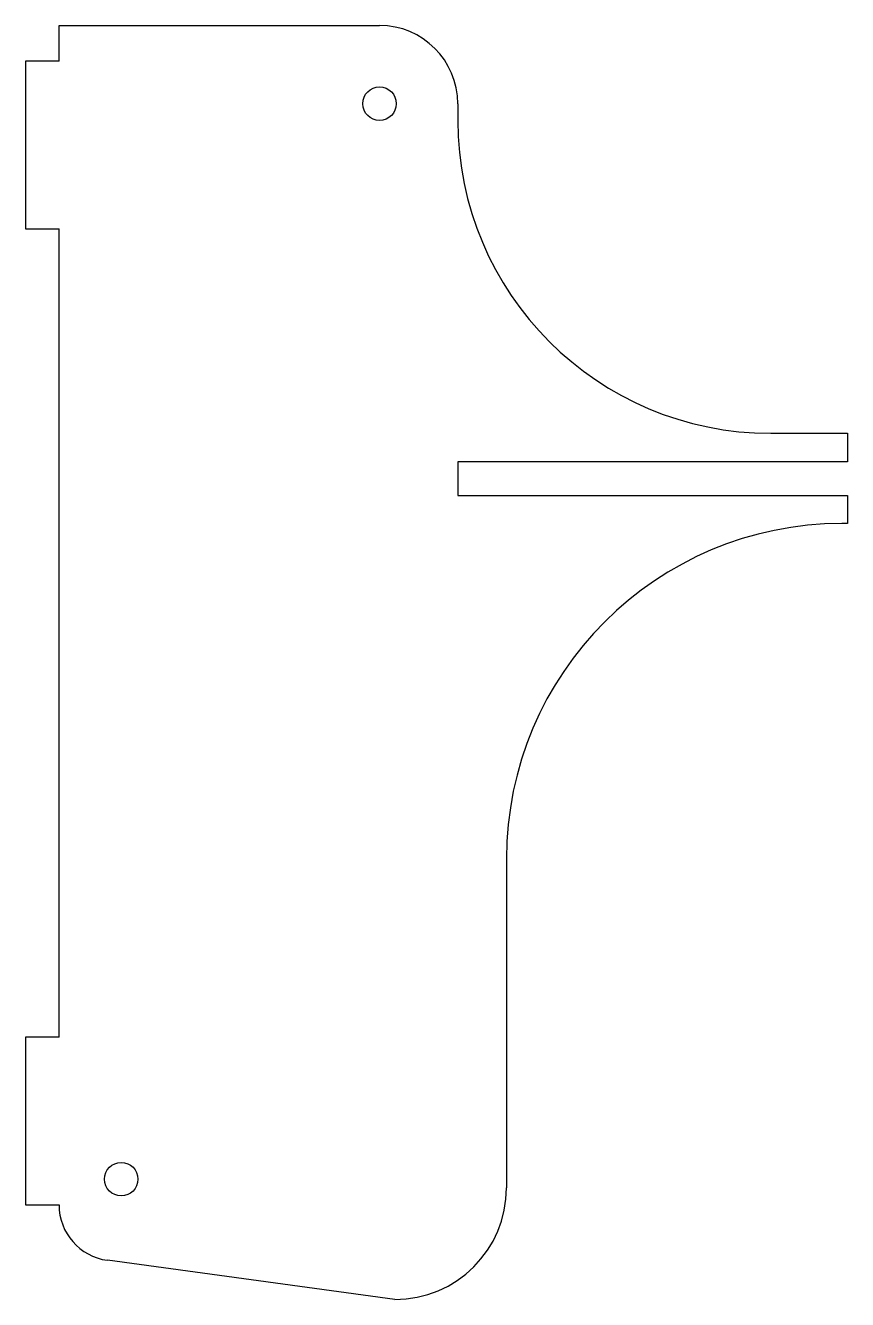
# Model space of a CAD drawing. Extents: x 225 to 299, y 103 to 217.
import ezdxf

# ---------------------------------------------------------------- set-up
doc = ezdxf.new("R2010")
doc.units = 0
doc.header["$MEASUREMENT"] = 0
doc.linetypes.add('HIDDEN', pattern=[4.5, 1.5, -1.5, 1.5])

msp = doc.modelspace()

# ---------------------------------------------------------------- linework, layer by layer
at = {"color": 7, "linetype": 'Continuous'}
for p, q in [((228.26474, 213.83143), (228.26474, 217.01902)), ((228.26474, 217.01902), (256.93754, 217.01902)), ((228.26474, 213.83143), (225.26474, 213.83143)), ((225.26474, 213.83143), (225.26474, 198.83143)), ((263.93754, 210.01902), (263.93754, 208.51947)), ((225.26474, 198.83143), (228.26474, 198.83143)), ((228.26474, 126.46804), (228.26474, 198.83143)), ((291.93754, 180.51947), (298.80386, 180.51947)), ((298.80386, 180.51947), (298.80386, 177.96891)), ((263.93754, 177.96891), (263.93754, 174.96891)), ((298.80386, 177.96891), (263.93754, 177.96891)), ((263.93754, 174.96891), (298.80386, 174.96891)), ((298.80386, 174.96891), (298.80386, 172.44456)), ((268.29686, 142.44456), (268.29686, 113.00198)), ((228.26474, 126.46804), (225.26474, 126.46804)), ((225.26474, 126.46804), (225.26474, 111.46804)), ((225.26474, 111.46804), (228.26474, 111.46804)), ((258.29686, 103.00198), (232.58797, 106.51405))]:
    msp.add_line(p, q, dxfattribs=at)
at = {"color": 7, "linetype": 'HIDDEN'}
msp.add_line((298.80386, 172.44456), (298.29686, 172.44456), dxfattribs=at)
at = {"color": 7, "linetype": 'Continuous'}
for centre in [(256.93754, 210.01902), (233.82742, 113.77255)]:
    msp.add_circle(centre, 1.5, dxfattribs=at)
for centre, radius, start, end in [((256.93754, 210.01902), 7, 0, 90), ((291.93754, 208.51947), 28, 180, 270), ((298.29686, 142.44456), 30, 90, 180), ((258.29686, 113.00198), 10, 270, 0), ((233.26474, 111.46804), 5, 180, 262.22102)]:
    msp.add_arc(centre, radius, start, end, dxfattribs=at)

doc.saveas('drawing.dxf')
